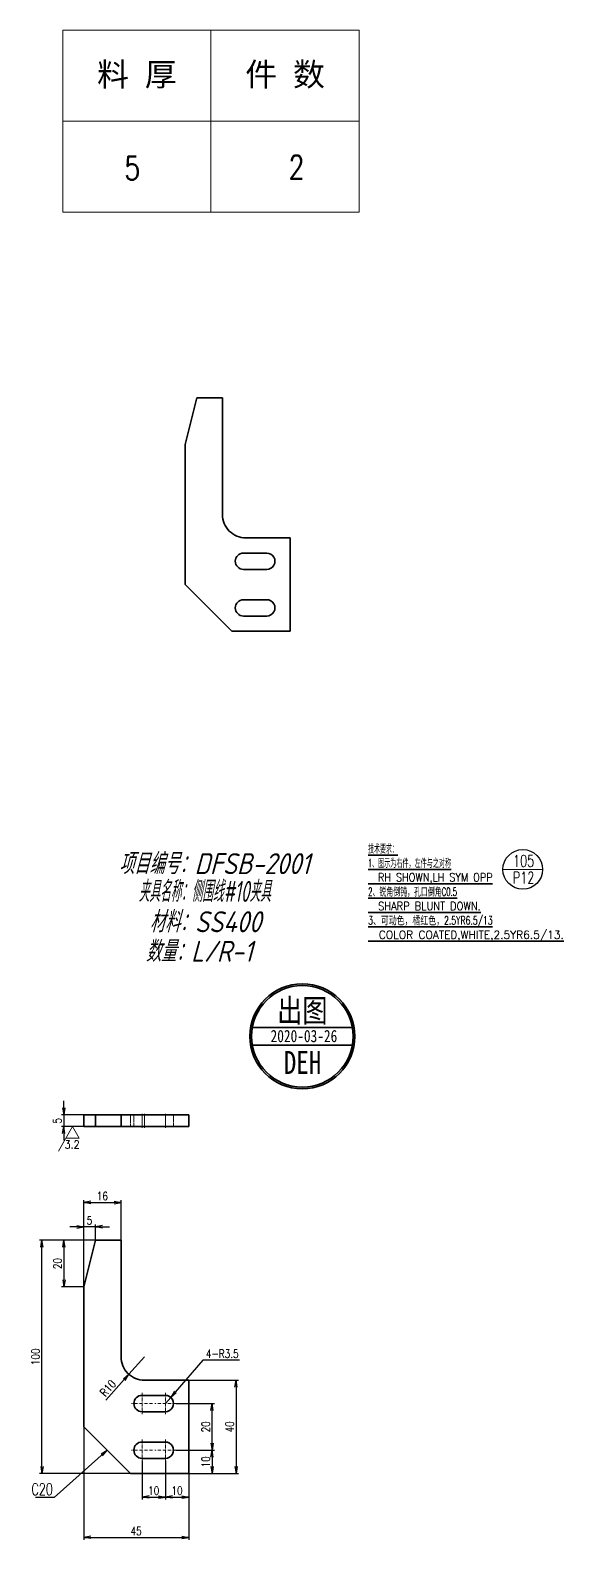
# Model space of a CAD drawing. Header units: millimetres. Extents: x 1333 to 259814012, y -67648877 to 19244933.
# Drawn here: x 47008 to 47237, y -62277 to -61630 of the extents above; entities that cross this region are included whole.
import ezdxf
from ezdxf.enums import TextEntityAlignment as Align

# ---------------------------------------------------------------- set-up
doc = ezdxf.new("R2010")
doc.units = ezdxf.units.MM
doc.header["$LTSCALE"] = 0.5
doc.linetypes.add('DASHDOT', pattern=[18.5, 12, -3, 0.5, -3])
doc.linetypes.add('DASHED', pattern=[15, 12, -3])
doc.layers.add('08', color=1, linetype='Continuous')
doc.layers.add('11', color=3, linetype='Continuous')
for name, color, linetype, lineweight in [('TEXT', 1, 'Continuous', 35), ('印章专用-出图', 1, 'Continuous', 80), ('材质&数量层', 1, 'Continuous', 9), ('标注线', 3, 'Continuous', 18)]:
    doc.layers.add(name, color=color, linetype=linetype, lineweight=lineweight)
doc.styles.add('DIM', font='romans.shx', dxfattribs={"width": 0.8, "bigfont": 'bigfont.shx'})
doc.styles.add('GB', font='gbeitc.shx', dxfattribs={"bigfont": 'gbcbig.shx'})
doc.styles.add('KAI', font='simplex.shx', dxfattribs={"width": 0.8, "bigfont": 'extfont.shx'})
doc.styles.get("Standard").update_dxf_attribs({"font": 'simplex.shx'})
doc.styles.add('国标', font='simfang.ttf', dxfattribs={"width": 0.8})
doc.dimstyles.new('KAI-1', dxfattribs={"dimtxt": 3.5, "dimasz": 3, "dimexe": 1, "dimexo": 0, "dimgap": 1, "dimtad": 1, "dimtoh": 1, "dimdsep": 46, "dimtxsty": 'KAI', "dimblk1": 'OPEN', "dimblk2": 'OPEN', "dimsah": 1, "dimcen": 0, "dimclrd": 7, "dimclre": 7, "dimclrt": 140, "dimaunit": 1, "dimazin": 2, "dimtfac": 0.7, "dimtix": 1, "dimtmove": 0, "dimatfit": 3, "dimldrblk": 'OPEN', "dimfxl": 0, "dimtvp": 1, "dimtolj": 2, "dimarcsym": 0})

# ---------------------------------------------------------------- blocks, each defined once
blk = doc.blocks.new('_Open')
at = {"color": 0, "linetype": 'ByBlock', "lineweight": -2}
for p, q in [((-1, 0.17), (0, 0)), ((-1, -0.17), (0, 0)), ((0, 0), (-1, 0))]:
    blk.add_line(p, q, dxfattribs=at)
blk = doc.blocks.new('*D110')
at = {"layer": '08', "color": 7, "lineweight": -2, "transparency": 16777216}
for p, q in [((47075.97, -62208.53), (47097.27, -62208.53)), ((47096.27, -62211.53), (47096.27, -62245.53)), ((47075.97, -62248.53), (47097.27, -62248.53))]:
    blk.add_line(p, q, dxfattribs=at)
at = {"layer": 'Defpoints', "color": 0, "transparency": 16777216}
for p in [(47075.97, -62208.53), (47075.97, -62248.53), (47096.27, -62248.53)]:
    blk.add_point(p, dxfattribs=at)
at = {"layer": '08', "color": 7, "lineweight": -2, "transparency": 16777216, "xscale": 3, "yscale": 3, "zscale": 3}
for p, rotation in [((47096.27, -62208.53), 90), ((47096.27, -62248.53), 270)]:
    blk.add_blockref('_Open', p, dxfattribs=dict(at, rotation=rotation))
at = {"layer": '08', "color": 140, "transparency": 16777216, "insert": (47093.52, -62228.53), "char_height": 3.5, "attachment_point": 5, "rotation": 90, "style": 'KAI'}
blk.add_mtext('\\A2;40', dxfattribs=at)
blk = doc.blocks.new('*D111')
at = {"layer": '08', "color": 7, "lineweight": -2, "transparency": 16777216}
for p, q in [((47030.97, -62228.53), (47030.97, -62276.96)), ((47075.97, -62248.53), (47075.97, -62276.96)), ((47033.97, -62275.96), (47072.97, -62275.96))]:
    blk.add_line(p, q, dxfattribs=at)
at = {"layer": 'Defpoints', "color": 0, "transparency": 16777216}
for p in [(47030.97, -62228.53), (47075.97, -62248.53), (47075.97, -62275.96)]:
    blk.add_point(p, dxfattribs=at)
at = {"layer": '08', "color": 7, "lineweight": -2, "transparency": 16777216, "xscale": 3, "yscale": 3, "zscale": 3, "rotation": 180}
blk.add_blockref('_Open', (47030.97, -62275.96), dxfattribs=at)
at = {"layer": '08', "color": 7, "lineweight": -2, "transparency": 16777216, "xscale": 3, "yscale": 3, "zscale": 3}
blk.add_blockref('_Open', (47075.97, -62275.96), dxfattribs=at)
at = {"layer": '08', "color": 140, "transparency": 16777216, "insert": (47053.47, -62273.21), "char_height": 3.5, "attachment_point": 5, "style": 'KAI'}
blk.add_mtext('\\A2;45', dxfattribs=at)
blk = doc.blocks.new('*D112')
at = {"layer": '08', "color": 7, "lineweight": -2, "transparency": 16777216}
for p, q in [((47030.97, -62168.53), (47030.97, -62131.34)), ((47046.97, -62148.53), (47046.97, -62131.34)), ((47033.97, -62132.34), (47043.97, -62132.34))]:
    blk.add_line(p, q, dxfattribs=at)
at = {"layer": 'Defpoints', "color": 0, "transparency": 16777216}
for p in [(47046.97, -62132.34), (47046.97, -62148.53), (47030.97, -62168.53)]:
    blk.add_point(p, dxfattribs=at)
at = {"layer": '08', "color": 7, "lineweight": -2, "transparency": 16777216, "xscale": 3, "yscale": 3, "zscale": 3, "rotation": 180}
blk.add_blockref('_Open', (47030.97, -62132.34), dxfattribs=at)
at = {"layer": '08', "color": 7, "lineweight": -2, "transparency": 16777216, "xscale": 3, "yscale": 3, "zscale": 3}
blk.add_blockref('_Open', (47046.97, -62132.34), dxfattribs=at)
at = {"layer": '08', "color": 140, "transparency": 16777216, "insert": (47038.97, -62129.59), "char_height": 3.5, "attachment_point": 5, "style": 'KAI'}
blk.add_mtext('\\A2;16', dxfattribs=at)
blk = doc.blocks.new('*D113')
at = {"layer": '08', "color": 7, "lineweight": -2, "transparency": 16777216}
for p, q in [((47035.97, -62148.53), (47021.53, -62148.53)), ((47022.53, -62151.53), (47022.53, -62165.53)), ((47030.97, -62168.53), (47021.53, -62168.53))]:
    blk.add_line(p, q, dxfattribs=at)
at = {"layer": 'Defpoints', "color": 0, "transparency": 16777216}
for p in [(47035.97, -62148.53), (47022.53, -62168.53), (47030.97, -62168.53)]:
    blk.add_point(p, dxfattribs=at)
at = {"layer": '08', "color": 7, "lineweight": -2, "transparency": 16777216, "xscale": 3, "yscale": 3, "zscale": 3}
for p, rotation in [((47022.53, -62148.53), 90), ((47022.53, -62168.53), 270)]:
    blk.add_blockref('_Open', p, dxfattribs=dict(at, rotation=rotation))
at = {"layer": '08', "color": 140, "transparency": 16777216, "insert": (47019.78, -62158.53), "char_height": 3.5, "attachment_point": 5, "rotation": 90, "style": 'KAI'}
blk.add_mtext('\\A2;20', dxfattribs=at)
blk = doc.blocks.new('*D114')
at = {"layer": '08', "color": 7, "lineweight": -2, "transparency": 16777216}
for p, q in [((47027.97, -62142.78), (47024.97, -62142.78)), ((47030.97, -62168.53), (47030.97, -62141.78)), ((47035.97, -62142.78), (47030.97, -62142.78)), ((47035.97, -62148.53), (47035.97, -62141.78)), ((47038.97, -62142.78), (47041.97, -62142.78))]:
    blk.add_line(p, q, dxfattribs=at)
at = {"layer": 'Defpoints', "color": 0, "transparency": 16777216}
for p in [(47030.97, -62142.78), (47035.97, -62148.53), (47030.97, -62168.53)]:
    blk.add_point(p, dxfattribs=at)
at = {"layer": '08', "color": 7, "lineweight": -2, "transparency": 16777216, "xscale": 3, "yscale": 3, "zscale": 3}
blk.add_blockref('_Open', (47030.97, -62142.78), dxfattribs=at)
at = {"layer": '08', "color": 7, "lineweight": -2, "transparency": 16777216, "xscale": 3, "yscale": 3, "zscale": 3, "rotation": 180}
blk.add_blockref('_Open', (47035.97, -62142.78), dxfattribs=at)
at = {"layer": '08', "color": 140, "transparency": 16777216, "insert": (47033.47, -62140.03), "char_height": 3.5, "attachment_point": 5, "style": 'KAI'}
blk.add_mtext('\\A2;5', dxfattribs=at)
blk = doc.blocks.new('*D115')
at = {"layer": '08', "color": 7, "lineweight": -2, "transparency": 16777216}
for p, q in [((47035.97, -62148.53), (47012.1, -62148.53)), ((47013.1, -62245.53), (47013.1, -62151.53)), ((47050.97, -62248.53), (47012.1, -62248.53))]:
    blk.add_line(p, q, dxfattribs=at)
at = {"layer": 'Defpoints', "color": 0, "transparency": 16777216}
for p in [(47013.1, -62148.53), (47035.97, -62148.53), (47050.97, -62248.53)]:
    blk.add_point(p, dxfattribs=at)
at = {"layer": '08', "color": 7, "lineweight": -2, "transparency": 16777216, "xscale": 3, "yscale": 3, "zscale": 3}
for p, rotation in [((47013.1, -62148.53), 90), ((47013.1, -62248.53), 270)]:
    blk.add_blockref('_Open', p, dxfattribs=dict(at, rotation=rotation))
at = {"layer": '08', "color": 140, "transparency": 16777216, "insert": (47010.35, -62198.53), "char_height": 3.5, "attachment_point": 5, "rotation": 90, "style": 'KAI'}
blk.add_mtext('\\A2;100', dxfattribs=at)
blk = doc.blocks.new('*D116')
at = {"layer": '08', "color": 7, "lineweight": -2, "transparency": 16777216}
for p, q in [((47056.97, -62198.53), (47050.34, -62206.01)), ((47040.51, -62217.08), (47048.35, -62208.25))]:
    blk.add_line(p, q, dxfattribs=at)
at = {"layer": 'Defpoints', "color": 0, "transparency": 16777216}
for p in [(47056.97, -62198.53), (47050.34, -62206.01)]:
    blk.add_point(p, dxfattribs=at)
at = {"layer": '08', "color": 7, "lineweight": -2, "transparency": 16777216, "xscale": 3, "yscale": 3, "zscale": 3, "rotation": 48.41763951298385}
blk.add_blockref('_Open', (47050.34, -62206.01), dxfattribs=at)
at = {"layer": '08', "color": 140, "transparency": 16777216, "insert": (47041.38, -62211.96), "char_height": 3.5, "attachment_point": 5, "rotation": 48.41764, "style": 'KAI'}
blk.add_mtext('\\A2;R10', dxfattribs=at)
blk = doc.blocks.new('*D117')
at = {"layer": '08', "color": 7, "lineweight": -2, "transparency": 16777216}
for p, q in [((47065.97, -62243.08), (47065.97, -62259.65)), ((47075.97, -62248.53), (47075.97, -62259.65)), ((47068.97, -62258.65), (47072.97, -62258.65))]:
    blk.add_line(p, q, dxfattribs=at)
at = {"layer": 'Defpoints', "color": 0, "transparency": 16777216}
for p in [(47065.97, -62243.08), (47075.97, -62248.53), (47075.97, -62258.65)]:
    blk.add_point(p, dxfattribs=at)
at = {"layer": '08', "color": 7, "lineweight": -2, "transparency": 16777216, "xscale": 3, "yscale": 3, "zscale": 3, "rotation": 180}
blk.add_blockref('_Open', (47065.97, -62258.65), dxfattribs=at)
at = {"layer": '08', "color": 7, "lineweight": -2, "transparency": 16777216, "xscale": 3, "yscale": 3, "zscale": 3}
blk.add_blockref('_Open', (47075.97, -62258.65), dxfattribs=at)
at = {"layer": '08', "color": 140, "transparency": 16777216, "insert": (47070.97, -62255.9), "char_height": 3.5, "attachment_point": 5, "style": 'KAI'}
blk.add_mtext('\\A2;10', dxfattribs=at)
blk = doc.blocks.new('*D118')
at = {"layer": '08', "color": 7, "lineweight": -2, "transparency": 16777216}
for p, q in [((47055.97, -62243.08), (47055.97, -62259.65)), ((47065.97, -62243.08), (47065.97, -62259.65)), ((47058.97, -62258.65), (47062.97, -62258.65))]:
    blk.add_line(p, q, dxfattribs=at)
at = {"layer": 'Defpoints', "color": 0, "transparency": 16777216}
for p in [(47055.97, -62243.08), (47065.97, -62243.08), (47065.97, -62258.65)]:
    blk.add_point(p, dxfattribs=at)
at = {"layer": '08', "color": 7, "lineweight": -2, "transparency": 16777216, "xscale": 3, "yscale": 3, "zscale": 3, "rotation": 180}
blk.add_blockref('_Open', (47055.97, -62258.65), dxfattribs=at)
at = {"layer": '08', "color": 7, "lineweight": -2, "transparency": 16777216, "xscale": 3, "yscale": 3, "zscale": 3}
blk.add_blockref('_Open', (47065.97, -62258.65), dxfattribs=at)
at = {"layer": '08', "color": 140, "transparency": 16777216, "insert": (47060.97, -62255.9), "char_height": 3.5, "attachment_point": 5, "style": 'KAI'}
blk.add_mtext('\\A2;10', dxfattribs=at)
blk = doc.blocks.new('*D119')
at = {"layer": '08', "color": 7, "lineweight": -2, "transparency": 16777216}
for p, q in [((47070.52, -62238.53), (47087.01, -62238.53)), ((47086.01, -62241.53), (47086.01, -62245.53)), ((47075.97, -62248.53), (47087.01, -62248.53))]:
    blk.add_line(p, q, dxfattribs=at)
at = {"layer": 'Defpoints', "color": 0, "transparency": 16777216}
for p in [(47070.52, -62238.53), (47075.97, -62248.53), (47086.01, -62248.53)]:
    blk.add_point(p, dxfattribs=at)
at = {"layer": '08', "color": 7, "lineweight": -2, "transparency": 16777216, "xscale": 3, "yscale": 3, "zscale": 3}
for p, rotation in [((47086.01, -62238.53), 90), ((47086.01, -62248.53), 270)]:
    blk.add_blockref('_Open', p, dxfattribs=dict(at, rotation=rotation))
at = {"layer": '08', "color": 140, "transparency": 16777216, "insert": (47083.26, -62243.53), "char_height": 3.5, "attachment_point": 5, "rotation": 90, "style": 'KAI'}
blk.add_mtext('\\A2;10', dxfattribs=at)
blk = doc.blocks.new('*D120')
at = {"layer": '08', "color": 7, "lineweight": -2, "transparency": 16777216}
for p, q in [((47070.52, -62218.53), (47087.01, -62218.53)), ((47086.01, -62235.53), (47086.01, -62221.53)), ((47070.52, -62238.53), (47087.01, -62238.53))]:
    blk.add_line(p, q, dxfattribs=at)
at = {"layer": 'Defpoints', "color": 0, "transparency": 16777216}
for p in [(47070.52, -62218.53), (47086.01, -62218.53), (47070.52, -62238.53)]:
    blk.add_point(p, dxfattribs=at)
at = {"layer": '08', "color": 7, "lineweight": -2, "transparency": 16777216, "xscale": 3, "yscale": 3, "zscale": 3}
for p, rotation in [((47086.01, -62218.53), 90), ((47086.01, -62238.53), 270)]:
    blk.add_blockref('_Open', p, dxfattribs=dict(at, rotation=rotation))
at = {"layer": '08', "color": 140, "transparency": 16777216, "insert": (47083.26, -62228.53), "char_height": 3.5, "attachment_point": 5, "rotation": 90, "style": 'KAI'}
blk.add_mtext('\\A2;20', dxfattribs=at)
blk = doc.blocks.new('*D121')
at = {"layer": '08', "color": 7, "lineweight": -2, "transparency": 16777216}
for p, q in [((47081.98, -62199.93), (47070.21, -62213.6)), ((47097.78, -62199.93), (47081.98, -62199.93)), ((47065.97, -62218.53), (47068.26, -62215.88))]:
    blk.add_line(p, q, dxfattribs=at)
at = {"layer": 'Defpoints', "color": 0, "transparency": 16777216}
for p in [(47065.97, -62218.53), (47068.26, -62215.88)]:
    blk.add_point(p, dxfattribs=at)
at = {"layer": '08', "color": 7, "lineweight": -2, "transparency": 16777216, "xscale": 3, "yscale": 3, "zscale": 3, "rotation": 229.2910003071759}
blk.add_blockref('_Open', (47068.26, -62215.88), dxfattribs=at)
at = {"layer": '08', "color": 140, "transparency": 16777216, "insert": (47090.38, -62197.18), "char_height": 3.5, "attachment_point": 5, "style": 'KAI'}
blk.add_mtext('\\A2;4-R3.5', dxfattribs=at)
blk = doc.blocks.new('*D122')
at = {"layer": '08', "color": 7, "lineweight": -2, "transparency": 16777216}
for p, q in [((47022.42, -62091.81), (47022.42, -62088.81)), ((47030.97, -62094.81), (47021.42, -62094.81)), ((47022.42, -62094.81), (47022.42, -62099.81)), ((47030.97, -62099.81), (47021.42, -62099.81)), ((47022.42, -62102.81), (47022.42, -62105.81))]:
    blk.add_line(p, q, dxfattribs=at)
at = {"layer": 'Defpoints', "color": 0, "transparency": 16777216}
for p in [(47030.97, -62094.81), (47022.42, -62099.81), (47030.97, -62099.81)]:
    blk.add_point(p, dxfattribs=at)
at = {"layer": '08', "color": 7, "lineweight": -2, "transparency": 16777216, "xscale": 3, "yscale": 3, "zscale": 3}
for p, rotation in [((47022.42, -62094.81), 270), ((47022.42, -62099.81), 90)]:
    blk.add_blockref('_Open', p, dxfattribs=dict(at, rotation=rotation))
at = {"layer": '08', "color": 140, "transparency": 16777216, "insert": (47019.67, -62097.31), "char_height": 3.5, "attachment_point": 5, "rotation": 90, "style": 'KAI'}
blk.add_mtext('\\A2;5', dxfattribs=at)
blk = doc.blocks.new('ccd2')
at = {"color": 3, "lineweight": 13, "ltscale": 0.303109}
blk.add_line((53697.91, -20368.76), (53691.85, -20379.26), dxfattribs=at)
at = {"color": 3, "lineweight": 13, "ltscale": 0.141451}
for p, q in [((53700.74, -20373.66), (53695.08, -20373.66)), ((53697.91, -20368.76), (53700.74, -20373.66))]:
    blk.add_line(p, q, dxfattribs=at)
blk = doc.blocks.new('出图章')
at = {"layer": '印章专用-出图'}
h = blk.add_hatch(color=256, dxfattribs=at)
h.paths.add_polyline_path([(-15, 0, 1), (15, 0, 1)])
h.paths.add_polyline_path([(14.5, 0, -1), (-14.5, 0, -1)], flags=16)
h.paths.add_polyline_path([(-7.31, -12.35), (7.41, -12.35), (7.41, -2.73), (-7.31, -2.73)], flags=8)
at = {"layer": '印章专用-出图', "lineweight": 35}
for p, q in [((-14.28, 2.5), (14.28, 2.5)), ((-14.28, -2.5), (14.28, -2.5))]:
    blk.add_line(p, q, dxfattribs=at)
for radius in [15, 14.5]:
    blk.add_circle((0, 0), radius, dxfattribs=at)
at = {"layer": '印章专用-出图', "color": 4, "style": '国标', "width": 0.8}
blk.add_text('DEH', height=6.562, dxfattribs=at).set_placement((0.05, -10.74), align=Align.CENTER)
at = {"layer": '印章专用-出图', "color": 3, "style": '国标', "width": 0.8}
blk.add_attdef('出图', text='', height=6.6, dxfattribs=at).set_placement((0, 7.35), align=Align.MIDDLE_CENTER)
at = {"layer": '印章专用-出图', "color": 2, "style": '国标', "width": 0.8}
blk.add_attdef('XXXX.XX.XX', text='', height=3.5, dxfattribs=at).set_placement((0.45, 0.1), align=Align.MIDDLE_CENTER)
blk = doc.blocks.new('YZ-CT')
at = {"layer": '印章专用-出图'}
blk.add_blockref('出图章', (0.63, 0), dxfattribs=at).add_auto_attribs({'出图': '出图', 'XXXX.XX.XX': '2020-03-26'})
blk = doc.blocks.new('*T123')
at = {"color": 0, "linetype": 'ByBlock', "lineweight": -2, "transparency": 16777216}
for p, q in [((0, 0), (127, 0)), ((0, 0), (0, -78)), ((63.5, 0), (63.5, -78)), ((127, 0), (127, -78)), ((0, -39), (127, -39)), ((0, -78), (127, -78))]:
    blk.add_line(p, q, dxfattribs=at)
at = {"color": 0, "transparency": 16777216, "char_height": 10, "width": 60.5, "attachment_point": 5}
for s, insert in [('{\\fSimSun|b0|i0|c134|p2;料 厚}', (31.75, -19.5)), ('{\\fSimSun|b0|i0|c134|p2;件 数}', (95.25, -19.5))]:
    blk.add_mtext(s, dxfattribs=dict(at, insert=insert))
blk = doc.blocks.new('拆图参数')
blk.add_blockref('*T123', (-63.5, 78))
at = {"style": 'DIM', "width": 0.8}
blk.add_attdef('6', text='', height=10, dxfattribs=at).set_placement((-37.13, 18.91), align=Align.MIDDLE_LEFT)
blk.add_attdef('1', text='', height=10, dxfattribs=at).set_placement((36.65, 19.27), align=Align.MIDDLE_CENTER)

msp = doc.modelspace()

# ---------------------------------------------------------------- linework, layer by layer
at = {"color": 7, "lineweight": 35}
for p, q in [((47074.453, -61807.422), (47079.453, -61787.422)), ((47090.453, -61837.422), (47090.453, -61787.422)), ((47074.453, -61807.422), (47074.453, -61867.422)), ((47119.453, -61887.422), (47119.453, -61847.422)), ((47094.453, -61887.422), (47074.453, -61867.422)), ((47119.453, -61887.422), (47094.453, -61887.422)), ((47030.974, -62168.53), (47035.974, -62148.53)), ((47046.974, -62198.53), (47046.974, -62148.53)), ((47030.974, -62168.53), (47030.974, -62228.53)), ((47075.974, -62248.53), (47075.974, -62208.53)), ((47050.974, -62248.53), (47030.974, -62228.53)), ((47075.974, -62248.53), (47050.974, -62248.53))]:
    msp.add_line(p, q, dxfattribs=at)
at = {"color": 7, "lineweight": 35, "ltscale": 0.275}
for p, q in [((47079.453, -61787.422), (47090.453, -61787.422)), ((47035.974, -62094.814), (47046.974, -62094.814)), ((47035.974, -62099.814), (47046.974, -62099.814)), ((47035.974, -62148.53), (47046.974, -62148.53))]:
    msp.add_line(p, q, dxfattribs=at)
at = {"color": 7, "lineweight": 35, "ltscale": 0.475}
for p, q in [((47100.453, -61847.422), (47119.453, -61847.422)), ((47056.974, -62094.814), (47075.974, -62094.814)), ((47056.974, -62099.814), (47075.974, -62099.814)), ((47056.974, -62208.53), (47075.974, -62208.53))]:
    msp.add_line(p, q, dxfattribs=at)
at = {"color": 7, "lineweight": 35, "ltscale": 0.25}
for p, q in [((47099.453, -61853.922), (47109.453, -61853.922)), ((47109.453, -61860.922), (47099.453, -61860.922)), ((47099.453, -61873.922), (47109.453, -61873.922)), ((47109.453, -61880.922), (47099.453, -61880.922)), ((47046.974, -62094.814), (47056.974, -62094.814)), ((47046.974, -62099.814), (47056.974, -62099.814)), ((47055.974, -62215.03), (47065.974, -62215.03)), ((47065.974, -62222.03), (47055.974, -62222.03)), ((47055.974, -62235.03), (47065.974, -62235.03)), ((47065.974, -62242.03), (47055.974, -62242.03))]:
    msp.add_line(p, q, dxfattribs=at)
at = {"color": 3, "lineweight": 35, "ltscale": 0.31754}
msp.add_line((47152.875, -61983.392), (47165.577, -61983.392), dxfattribs=at)
at = {"color": 3, "lineweight": 35}
for p, q in [((47152.875, -61989.545), (47188.439, -61989.545)), ((47152.875, -61995.699), (47206.222, -61995.699)), ((47152.875, -62001.852), (47190.98, -62001.852)), ((47152.875, -62008.005), (47201.141, -62008.005)), ((47152.875, -62014.158), (47206.222, -62014.158)), ((47152.875, -62020.312), (47236.706, -62020.312))]:
    msp.add_line(p, q, dxfattribs=at)
at = {"color": 7, "lineweight": 35, "ltscale": 0.125}
for p, q in [((47030.974, -62094.814), (47035.974, -62094.814)), ((47030.974, -62094.814), (47030.974, -62099.814)), ((47035.974, -62094.814), (47035.974, -62099.814)), ((47046.974, -62094.814), (47046.974, -62099.814)), ((47075.974, -62094.814), (47075.974, -62099.814)), ((47030.974, -62099.814), (47035.974, -62099.814))]:
    msp.add_line(p, q, dxfattribs=at)
at = {"color": 2, "linetype": 'DASHED', "lineweight": 13, "ltscale": 0.125}
for p, q in [((47050.974, -62094.814), (47050.974, -62099.814)), ((47052.474, -62099.814), (47052.474, -62094.814)), ((47052.474, -62099.814), (47052.474, -62094.814)), ((47055.974, -62099.814), (47055.974, -62094.814)), ((47055.974, -62099.814), (47055.974, -62094.814)), ((47055.974, -62099.814), (47055.974, -62094.814)), ((47055.974, -62099.814), (47055.974, -62094.814)), ((47065.974, -62099.814), (47065.974, -62094.814)), ((47065.974, -62099.814), (47065.974, -62094.814)), ((47065.974, -62099.814), (47065.974, -62094.814)), ((47065.974, -62099.814), (47065.974, -62094.814)), ((47069.474, -62099.814), (47069.474, -62094.814)), ((47069.474, -62099.814), (47069.474, -62094.814))]:
    msp.add_line(p, q, dxfattribs=at)
at = {"color": 1, "linetype": 'DASHDOT', "lineweight": 13, "ltscale": 0.15}
for p, q in [((47055.974, -62100.314), (47055.974, -62094.314)), ((47065.974, -62100.314), (47065.974, -62094.314))]:
    msp.add_line(p, q, dxfattribs=at)
at = {"color": 1, "linetype": 'DASHDOT', "lineweight": 13, "ltscale": 0.150015}
msp.add_line((47056.974, -62094.314), (47056.974, -62100.315), dxfattribs=at)
at = {"color": 7, "lineweight": 13, "ltscale": 0.125}
msp.add_line((47056.974, -62094.814), (47056.974, -62099.814), dxfattribs=at)
at = {"color": 1, "linetype": 'DASHDOT', "lineweight": 13, "ltscale": 0.227499}
for p, q in [((47055.974, -62213.98), (47055.974, -62223.08)), ((47065.974, -62213.98), (47065.974, -62223.08)), ((47060.524, -62218.53), (47051.424, -62218.53)), ((47070.524, -62218.53), (47061.424, -62218.53)), ((47055.974, -62233.98), (47055.974, -62243.08)), ((47065.974, -62233.98), (47065.974, -62243.08)), ((47060.524, -62238.53), (47051.424, -62238.53)), ((47070.524, -62238.53), (47061.424, -62238.53))]:
    msp.add_line(p, q, dxfattribs=at)
at = {"color": 7, "lineweight": 35}
for centre, radius, start, end in [((47100.453, -61837.422), 10, 179.999995, 269.999997), ((47099.453, -61857.422), 3.5, 90.000003, 269.999997), ((47109.453, -61857.422), 3.5, 269.999997, 90.000003), ((47099.453, -61877.422), 3.5, 90.000003, 269.999997), ((47109.453, -61877.422), 3.5, 269.999997, 90.000003), ((47056.974, -62198.53), 10, 179.999995, 269.999997), ((47055.974, -62218.53), 3.5, 90.000003, 269.999997), ((47065.974, -62218.53), 3.5, 269.999997, 90.000003), ((47055.974, -62238.53), 3.5, 90.000003, 269.999997), ((47065.974, -62238.53), 3.5, 269.999997, 90.000003)]:
    msp.add_arc(centre, radius, start, end, dxfattribs=at)
at = {"layer": '08', "color": 3}
msp.add_circle((47219.123, -61989.545), 8.5, dxfattribs=at)
at = {"layer": '11', "lineweight": 9}
msp.add_line((47210.623, -61989.545), (47227.623, -61989.545), dxfattribs=at)

# ---------------------------------------------------------------- block references
at = {"layer": '08', "color": 3}
msp.add_blockref('ccd2', (-6671.716, -41731.056), dxfattribs=at)
at = {"layer": '印章专用-出图', "xscale": 1.500625000015134, "yscale": 1.500625000000582, "zscale": 1.500624999999999}
msp.add_blockref('YZ-CT', (47123.731, -62061.124), dxfattribs=at)
at = {"layer": '标注线'}
msp.add_blockref('拆图参数', (47085.512, -61707.757), dxfattribs=at).add_auto_attribs({'1': '2', '6': '5'})

# ---------------------------------------------------------------- texts
at = {"color": 3, "lineweight": 13}
for s, width, p, p2 in [('技术要求：', 0.918189, (47152.875, -61982.392), (47165.577, -61982.392)), ('1、图示为右件，左件与之对称', 0.878136, (47152.875, -61988.545), (47188.439, -61988.545)), ('  RH SHOWN,LH SYM OPP', 0.765743, (47152.875, -61994.699), (47206.222, -61994.699)), ('2、锐角倒钝，孔口倒角C0.5', 0.862751, (47152.875, -62000.852), (47190.98, -62000.852)), ('  SHARP BLUNT DOWN.', 0.776399, (47152.875, -62007.005), (47201.141, -62007.005)), ('3、可动色，橘红色，2.5YR6.5/13', 0.853548, (47152.875, -62013.158), (47206.222, -62013.158)), ('  COLOR COATED,WHITE,2.5YR6.5/13.', 0.845351, (47152.875, -62019.312), (47236.706, -62019.312))]:
    msp.add_text(s, height=3.5, dxfattribs=dict(at, width=width)).set_placement(p, p2, align=Align.FIT)
at = {"color": 3, "lineweight": 13, "width": 0.880907}
msp.add_text('3.2', height=3.5, rotation=0.000008, dxfattribs=at).set_placement((47022.765, -62109.264), (47029.225, -62109.264), align=Align.FIT)
at = {"layer": 'TEXT', "linetype": 'Continuous', "lineweight": 9, "width": 0.7}
for s, p in [('105', (47219.486, -61988.398)), ('P12', (47219.486, -61995.605))]:
    msp.add_text(s, height=5, dxfattribs=at).set_placement(p, align=Align.CENTER)
at = {"layer": 'TEXT', "color": 3, "linetype": 'Continuous', "lineweight": 9, "width": 0.7}
msp.add_text('C20', height=5, dxfattribs=at).set_placement((47013.153, -62257.776), align=Align.CENTER)
at = {"layer": '材质&数量层', "style": 'GB'}
for s, p in [('项目编号：DFSB-2001', (47087.003, -61986.585)), ('材料：SS400', (47083.105, -62011.525)), ('数量：L/R-1', (47080.461, -62024.189))]:
    msp.add_text(s, height=9, dxfattribs=at).set_placement(p, align=Align.MIDDLE)
at = {"layer": '材质&数量层', "style": 'GB', "width": 0.7}
msp.add_text('夹具名称：侧围线#10夹具', height=9, dxfattribs=at).set_placement((47082.771, -61998.497), align=Align.MIDDLE)

# ---------------------------------------------------------------- dimensions: what is measured, and where the dimension line sits
at = {"layer": '08', "color": 2}
for base, p1, p2, picture, middle in [((47022.418, -62099.814), (47030.974, -62094.814), (47030.974, -62099.814), '*D122', (47019.668, -62097.314)), ((47013.103, -62148.53), (47050.974, -62248.53), (47035.974, -62148.53), '*D115', (47010.353, -62198.53)), ((47022.526, -62168.53), (47035.974, -62148.53), (47030.974, -62168.53), '*D113', (47019.776, -62158.53)), ((47096.275, -62248.53), (47075.974, -62208.53), (47075.974, -62248.53), '*D110', (47093.525, -62228.53)), ((47086.014, -62218.53), (47070.524, -62238.53), (47070.524, -62218.53), '*D120', (47083.264, -62228.53)), ((47086.014, -62248.53), (47070.524, -62238.53), (47075.974, -62248.53), '*D119', (47083.264, -62243.53))]:
    dim = msp.add_linear_dim(base=base, p1=p1, p2=p2, angle=90, dimstyle='KAI-1', dxfattribs=at)
    dim.commit()
    dim.dimension.update_dxf_attribs({"geometry": picture, "text_midpoint": middle})
for base, p1, p2, picture, middle in [((47046.974, -62132.337), (47030.974, -62168.53), (47046.974, -62148.53), '*D112', (47038.974, -62129.587)), ((47030.974, -62142.785), (47035.974, -62148.53), (47030.974, -62168.53), '*D114', (47033.474, -62140.035)), ((47075.974, -62275.96), (47030.974, -62228.53), (47075.974, -62248.53), '*D111', (47053.474, -62273.21)), ((47065.974, -62258.65), (47055.974, -62243.08), (47065.974, -62243.08), '*D118', (47060.974, -62255.9)), ((47075.974, -62258.65), (47065.974, -62243.08), (47075.974, -62248.53), '*D117', (47070.974, -62255.9))]:
    dim = msp.add_linear_dim(base=base, p1=p1, p2=p2, dimstyle='KAI-1', dxfattribs=at)
    dim.commit()
    dim.dimension.update_dxf_attribs({"geometry": picture, "text_midpoint": middle})
dim = msp.add_radius_dim(center=(47065.974, -62218.53), mpoint=(47068.256, -62215.877), dimstyle='KAI-1', override={"dimgap": 1, "dimdec": 2, "dimzin": 8, "dimpost": '4-R<>', "dimtol": 0, "dimlim": 0, "dimtp": 0, "dimtm": 0, "dimtfac": 1}, dxfattribs=at)
dim.commit()
dim.dimension.update_dxf_attribs({"geometry": '*D121', "text_midpoint": (47090.377, -62199.93), "dimtype": 164})
dim = msp.add_radius_dim(center=(47056.974, -62198.53), mpoint=(47050.337, -62206.01), dimstyle='KAI-1', dxfattribs=at)
dim.commit()
dim.dimension.update_dxf_attribs({"geometry": '*D116', "text_midpoint": (47041.377, -62211.964)})

# ---------------------------------------------------------------- leaders
msp.add_leader([(47040.974, -62238.53), (47018.377, -62258.769), (47010.268, -62258.769)], dimstyle='KAI-1', override={"dimgap": 1, "dimtad": 0}, dxfattribs=at)

doc.saveas('drawing.dxf')
